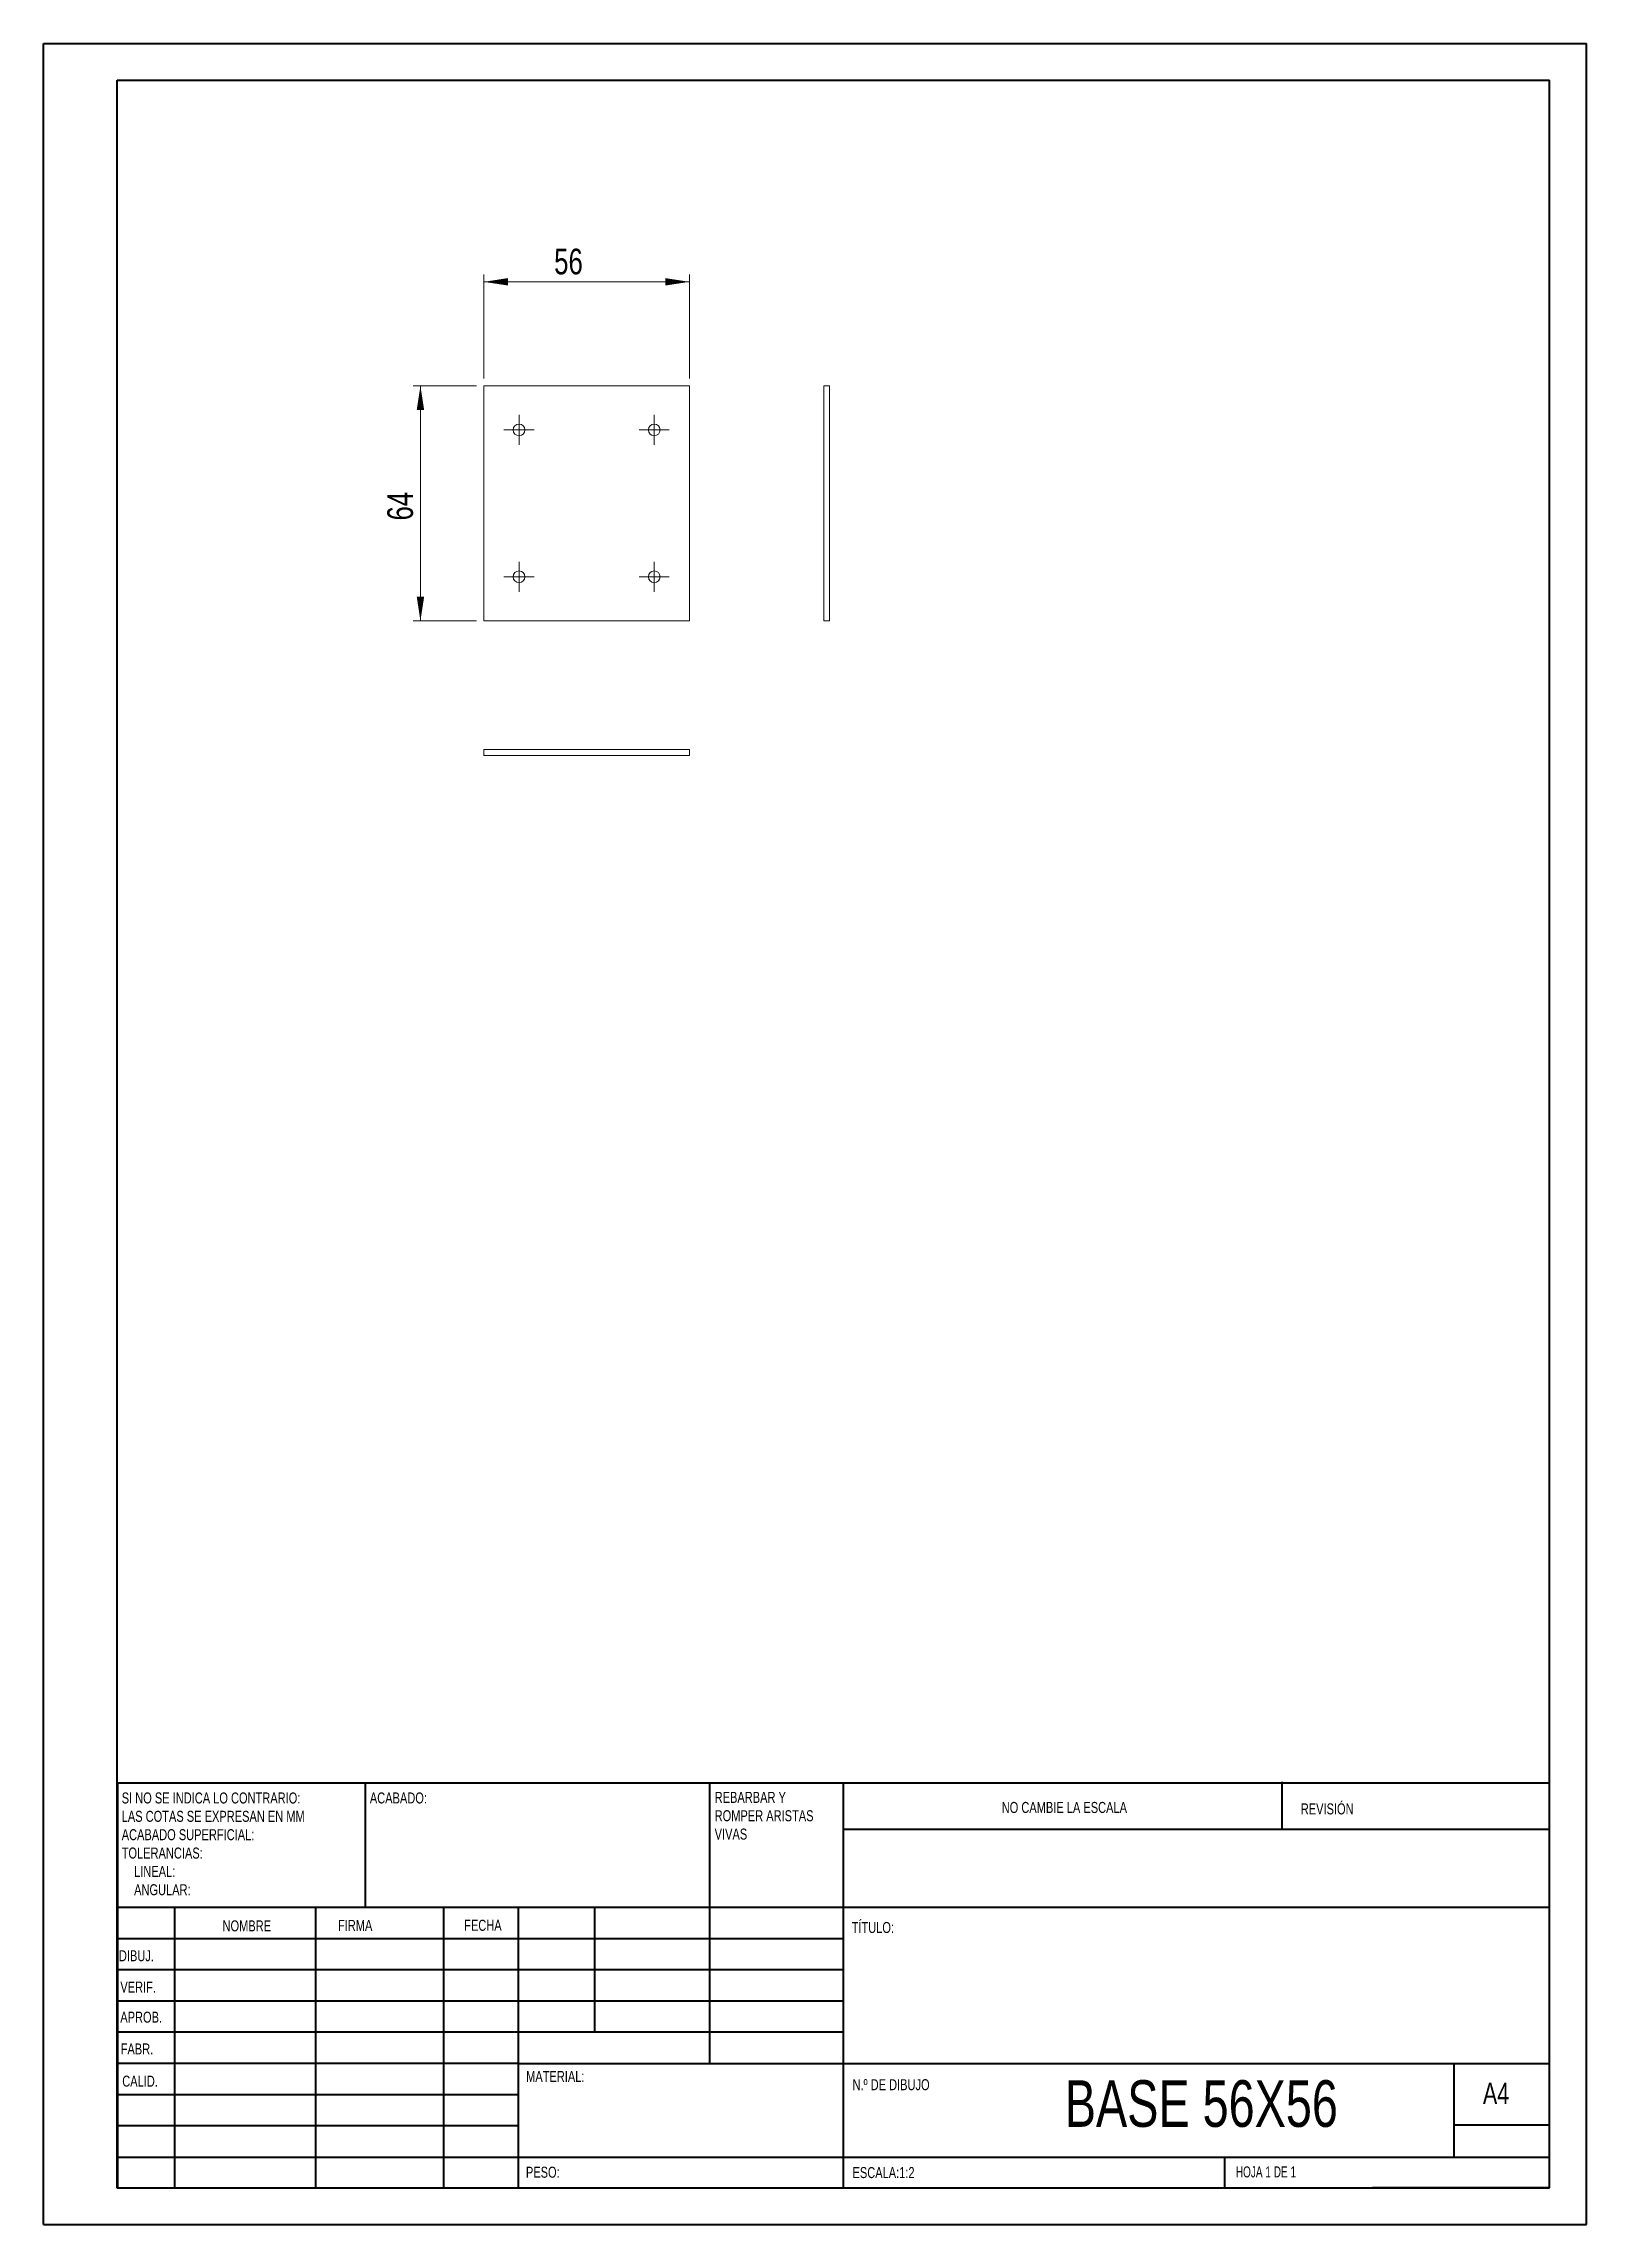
# Model space of a CAD drawing. Header units: millimetres. Extents: x 0 to 210, y 0 to 297.
import ezdxf

# ---------------------------------------------------------------- set-up
doc = ezdxf.new("R2010")
doc.units = ezdxf.units.MM
doc.styles.add('SLDTEXTSTYLE0', font='TXT', dxfattribs={"width": 0.75})
doc.styles.add('SLDTEXTSTYLE1', font='TXT', dxfattribs={"width": 0.681818})
doc.dimstyles.new('SLDDIMSTYLE0', dxfattribs={"dimtxt": 3.5, "dimasz": 3.302, "dimexe": 0, "dimexo": 0.0625, "dimgap": 0.875, "dimtad": 1, "dimlfac": 2, "dimrnd": 1e-09, "dimzin": 12, "dimdsep": 46, "dimtxsty": 'SLDTEXTSTYLE0', "dimsah": 1, "dimcen": 0.09, "dimadec": 0, "dimazin": 3, "dimtfac": 1, "dimtofl": 0, "dimtmove": 0, "dimatfit": 3, "dimfxl": 1, "dimfrac": 2, "dimtolj": 1, "dimtzin": 12, "dimarcsym": 0})

# ---------------------------------------------------------------- blocks, each defined once
blk = doc.blocks.new('SW_NOTE_0')
at = {"color": 0, "linetype": 'Continuous', "lineweight": 0, "char_height": 1.5, "attachment_point": 1, "style": 'SLDTEXTSTYLE0'}
for s, insert in [('REBARBAR Y', (0, 1.93)), ('ROMPER ARISTAS', (0, -0.57)), ('VIVAS', (0, -3.07))]:
    blk.add_mtext(s, dxfattribs=dict(at, insert=insert))
blk = doc.blocks.new('SW_NOTE_1')
at = {"color": 0, "linetype": 'Continuous', "lineweight": 0, "char_height": 1.5, "attachment_point": 1, "style": 'SLDTEXTSTYLE0'}
for s, insert in [('SI NO SE INDICA LO CONTRARIO:', (0, 1.93)), ('LAS COTAS SE EXPRESAN EN MM', (0, -0.57)), ('ACABADO SUPERFICIAL:', (0, -3.07)), ('TOLERANCIAS:', (0, -5.57)), ('LINEAL:', (1.69, -8.07)), ('ANGULAR:', (1.69, -10.57))]:
    blk.add_mtext(s, dxfattribs=dict(at, insert=insert))
blk = doc.blocks.new('_D')
at = {"color": 7, "linetype": 'Continuous', "lineweight": 0}
for p, q in [((59.99, 251.61), (59.99, 265.77)), ((87.99, 264.77), (59.99, 264.77)), ((87.99, 251.61), (87.99, 265.77))]:
    blk.add_line(p, q, dxfattribs=at)
for points in [[(59.99, 264.77), (63.3, 264.27), (63.3, 265.28)], [(87.99, 264.77), (84.69, 265.28), (84.69, 264.27)]]:
    blk.add_solid(points, dxfattribs=at)
at = {"color": 7, "linetype": 'Continuous', "lineweight": 0, "insert": (69.57, 269.29, -0.35), "char_height": 3.5, "attachment_point": 1, "style": 'SLDTEXTSTYLE0'}
blk.add_mtext('56', dxfattribs=at)
blk = doc.blocks.new('_D_1')
at = {"color": 7, "linetype": 'Continuous', "lineweight": 0}
for p, q in [((58.99, 250.61), (50.37, 250.61)), ((51.37, 250.61), (51.37, 218.61)), ((58.99, 218.61), (50.37, 218.61))]:
    blk.add_line(p, q, dxfattribs=at)
for points in [[(51.37, 250.61), (50.86, 247.3), (51.88, 247.3)], [(51.37, 218.61), (51.88, 221.91), (50.86, 221.91)]]:
    blk.add_solid(points, dxfattribs=at)
at = {"color": 7, "linetype": 'Continuous', "lineweight": 0, "insert": (46.86, 232.27, -0.35), "char_height": 3.5, "attachment_point": 1, "rotation": 90, "style": 'SLDTEXTSTYLE0'}
blk.add_mtext('64', dxfattribs=at)
blk = doc.blocks.new('SW_CENTERMARKSYMBOL_0')
at = {"color": 0, "linetype": 'Continuous', "lineweight": 0}
for p, q in [((-1.25, 0), (-2.05, 0)), ((0, 0), (-1.25, 0)), ((0, 1.25), (0, 2.05)), ((0, 0), (0, 1.25)), ((0, 0), (0, -1.25)), ((0, 0), (1.25, 0)), ((1.25, 0), (2.05, 0)), ((0, -1.25), (0, -2.05))]:
    blk.add_line(p, q, dxfattribs=at)
blk = doc.blocks.new('SW_CENTERMARKSYMBOL_1')
at = {"color": 0, "linetype": 'Continuous', "lineweight": 0}
for p, q in [((-1.25, 0), (-2.05, 0)), ((0, 0), (-1.25, 0)), ((0, 1.25), (0, 2.05)), ((0, 0), (0, 1.25)), ((0, 0), (0, -1.25)), ((0, 0), (1.25, 0)), ((1.25, 0), (2.05, 0)), ((0, -1.25), (0, -2.05))]:
    blk.add_line(p, q, dxfattribs=at)
blk = doc.blocks.new('SW_CENTERMARKSYMBOL_2')
at = {"color": 0, "linetype": 'Continuous', "lineweight": 0}
for p, q in [((-1.25, 0), (-2.05, 0)), ((0, 0), (-1.25, 0)), ((0, 1.25), (0, 2.05)), ((0, 0), (0, 1.25)), ((0, 0), (0, -1.25)), ((0, 0), (1.25, 0)), ((1.25, 0), (2.05, 0)), ((0, -1.25), (0, -2.05))]:
    blk.add_line(p, q, dxfattribs=at)
blk = doc.blocks.new('SW_CENTERMARKSYMBOL_3')
at = {"color": 0, "linetype": 'Continuous', "lineweight": 0}
for p, q in [((-1.25, 0), (-2.05, 0)), ((0, 0), (-1.25, 0)), ((0, 1.25), (0, 2.05)), ((0, 0), (0, 1.25)), ((0, 0), (0, -1.25)), ((0, 0), (1.25, 0)), ((1.25, 0), (2.05, 0)), ((0, -1.25), (0, -2.05))]:
    blk.add_line(p, q, dxfattribs=at)

msp = doc.modelspace()

# ---------------------------------------------------------------- linework, layer by layer
at = {"color": 7, "linetype": 'Continuous', "lineweight": 40}
for p, q in [((0.0788, 0.2148), (0.0788, 297.2148)), ((0.0788, 297.2148), (210.0788, 297.2148)), ((210.0788, 0.2148), (210.0788, 297.2148)), ((210.0788, 292.2148), (210.0788, 297.2148)), ((10.0788, 292.2148), (205.0788, 292.2148)), ((10.0788, 5.2148), (10.0788, 292.2148)), ((205.0788, 5.2148), (205.0788, 292.2148)), ((10.1108, 60.3709), (205.0788, 60.3709)), ((10.1108, 60.3709), (10.1108, 5.1209)), ((43.9108, 43.3709), (43.9108, 60.3709)), ((90.7108, 60.3709), (90.7108, 22.1209)), ((108.9108, 60.3709), (108.9108, 5.1209)), ((168.6788, 54.0898), (168.6788, 60.4648)), ((205.0788, 53.9959), (108.9108, 53.9959)), ((205.0788, 43.3709), (10.1108, 43.3709)), ((17.9108, 43.3709), (17.9108, 5.1209)), ((37.1018, 43.3709), (37.1018, 5.1209)), ((54.5097, 43.3709), (54.5097, 5.1209)), ((64.7108, 5.1209), (64.7108, 43.3709)), ((75.1108, 26.3709), (75.1108, 43.3709)), ((108.9108, 39.1209), (10.1108, 39.1209)), ((108.9108, 34.8709), (10.1108, 34.8709)), ((108.9108, 30.6209), (10.1108, 30.6209)), ((108.9108, 26.3709), (10.1108, 26.3709)), ((64.7108, 22.1209), (10.1108, 22.1209)), ((64.7108, 22.1209), (205.0788, 22.1209)), ((192.0788, 9.4648), (192.0788, 22.2148)), ((64.7108, 17.8709), (10.1108, 17.8709)), ((64.7108, 13.6209), (10.1108, 13.6209)), ((205.0788, 13.7148), (192.0788, 13.7148)), ((10.1108, 9.3709), (205.0788, 9.3709)), ((160.8788, 5.2148), (160.8788, 9.4648)), ((10.0788, 5.2148), (205.0788, 5.2148)), ((205.0788, 5.2148), (180.9883, 5.2148)), ((0.0788, 0.2148), (210.0788, 0.2148))]:
    msp.add_line(p, q, dxfattribs=at)
at = {"color": 7, "linetype": 'Continuous', "lineweight": 15}
for p, q in [((87.9937, 250.6054), (59.9937, 250.6054)), ((59.9937, 250.6054), (59.9937, 218.6054)), ((87.9937, 218.6054), (87.9937, 250.6054)), ((106.2791, 218.6054), (106.2791, 250.6054)), ((106.2791, 250.6054), (107.0729, 250.6054)), ((107.0729, 218.6054), (107.0729, 250.6054)), ((59.9937, 218.6054), (87.9937, 218.6054)), ((106.2791, 218.6054), (107.0729, 218.6054)), ((59.9937, 201.0629), (87.9937, 201.0629)), ((59.9937, 201.0629), (59.9937, 200.2691)), ((59.9937, 200.2691), (87.9937, 200.2691)), ((87.9937, 201.0629), (87.9937, 200.2691))]:
    msp.add_line(p, q, dxfattribs=at)
for centre in [(64.7937, 244.6054), (83.1937, 244.6054), (64.7937, 224.6054), (83.1937, 224.6054)]:
    msp.add_circle(centre, 0.8, dxfattribs=at)

# ---------------------------------------------------------------- block references
at = {"color": 7, "linetype": 'Continuous', "lineweight": 0}
for name, p in [('SW_CENTERMARKSYMBOL_1', (64.7937, 244.6054)), ('SW_CENTERMARKSYMBOL_0', (83.1937, 244.6054)), ('SW_CENTERMARKSYMBOL_2', (64.7937, 224.6054)), ('SW_CENTERMARKSYMBOL_3', (83.1937, 224.6054)), ('SW_NOTE_1', (10.7045, 57.1083)), ('SW_NOTE_0', (91.42, 57.1904))]:
    msp.add_blockref(name, p, dxfattribs=at)

# ---------------------------------------------------------------- texts
for s, insert, char_height, attachment_point, style in [('ACABADO:', (44.4821, 59.0402), 1.5, 1, 'SLDTEXTSTYLE0'), ('NO CAMBIE LA ESCALA', (130.4935, 57.7478), 1.5, 1, 'SLDTEXTSTYLE0'), ('REVISIÓN', (171.2064, 57.5497), 1.5, 1, 'SLDTEXTSTYLE0'), ('NOMBRE', (24.4331, 41.6224), 1.5, 1, 'SLDTEXTSTYLE0'), ('FIRMA', (40.1444, 41.6827), 1.5, 1, 'SLDTEXTSTYLE0'), ('FECHA', (57.3255, 41.6971), 1.5, 1, 'SLDTEXTSTYLE0'), ('TÍTULO:', (110.067, 41.3993), 1.5, 1, 'SLDTEXTSTYLE0'), ('DIBUJ.', (10.323, 37.5506), 1.5, 1, 'SLDTEXTSTYLE0'), ('VERIF.', (10.5213, 33.2753), 1.5, 1, 'SLDTEXTSTYLE0'), ('APROB.', (10.5125, 29.1852), 1.5, 1, 'SLDTEXTSTYLE0'), ('FABR.', (10.566, 24.8546), 1.5, 1, 'SLDTEXTSTYLE0'), ('MATERIAL:', (65.7567, 21.107), 1.5, 1, 'SLDTEXTSTYLE0'), ('CALID.', (10.7799, 20.4706), 1.5, 1, 'SLDTEXTSTYLE0'), ('N.º DE DIBUJO', (110.1848, 19.9896), 1.5, 1, 'SLDTEXTSTYLE0'), ('BASE 56X56', (157.6685, 19.8465), 6.35, 2, 'SLDTEXTSTYLE0'), ('A4', (195.9998, 19.5152), 2.91042, 1, 'SLDTEXTSTYLE0'), ('PESO:', (65.7286, 8.0702), 1.4986, 1, 'SLDTEXTSTYLE0'), ('ESCALA:1:2', (110.1848, 8.021), 1.5, 1, 'SLDTEXTSTYLE0'), ('HOJA 1 DE 1', (162.3571, 8.1149), 1.5, 1, 'SLDTEXTSTYLE1')]:
    msp.add_mtext(s, dxfattribs=dict(at, insert=insert, char_height=char_height, attachment_point=attachment_point, style=style))

# ---------------------------------------------------------------- dimensions: what is measured, and where the dimension line sits
dim = msp.add_linear_dim(base=(59.9937, 264.7737), p1=(87.9937, 250.6054), p2=(59.9937, 250.6054), dimstyle='SLDDIMSTYLE0', dxfattribs=at)
dim.commit()
dim.dimension.update_dxf_attribs({"geometry": '_D', "text_midpoint": (73.5747, 264.7737), "dimtype": 160})
dim = msp.add_linear_dim(base=(51.3675, 218.6054), p1=(59.9937, 250.6054), p2=(59.9937, 218.6054), angle=90, dimstyle='SLDDIMSTYLE0', dxfattribs=at)
dim.commit()
dim.dimension.update_dxf_attribs({"geometry": '_D_1', "text_midpoint": (51.3675, 236.2814), "dimtype": 160})

doc.saveas('drawing.dxf')
